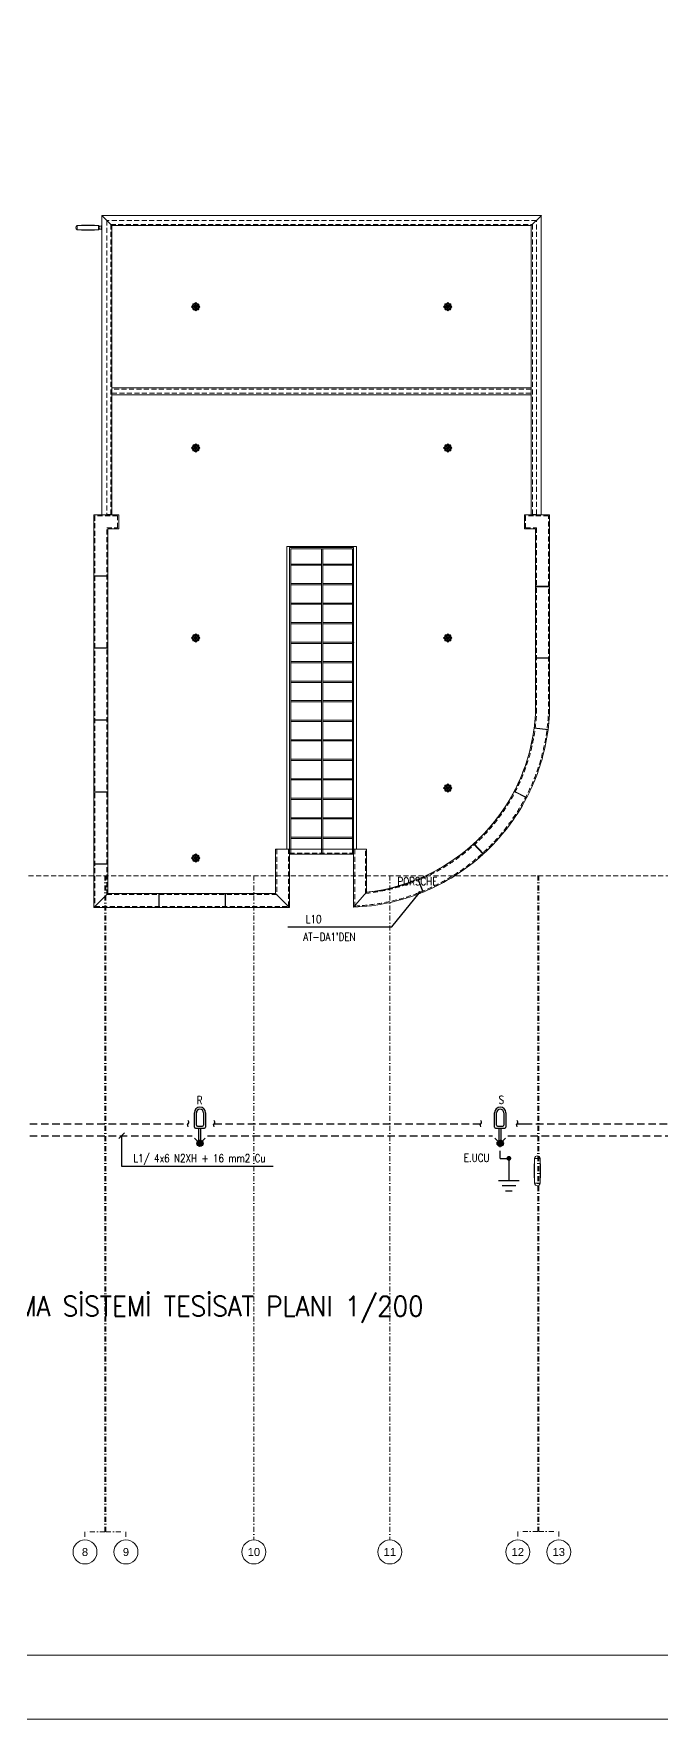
# Model space of a CAD drawing. Header units: metres. Extents: x -13316 to 152404, y -3899 to 30226.
# Drawn here: x 117318 to 120458, y -3899 to 4528 of the extents above; entities that cross this region are included whole.
import ezdxf
from ezdxf.enums import TextEntityAlignment as Align

# ---------------------------------------------------------------- set-up
doc = ezdxf.new("R2010")
doc.units = ezdxf.units.M
doc.header["$LTSCALE"] = 100
doc.header["$MEASUREMENT"] = 0
doc.header["$PDMODE"] = 1
for name, pattern in [('DASHDOT2', [0.5, 0.25, -0.125, 0, -0.125]), ('DOT2', [0.125, 0, -0.125]), ('HIDDEN', [0.375, 0.25, -0.125])]:
    doc.linetypes.add(name, pattern=pattern)
doc.layers.get('0').update_dxf_attribs({"color": 9, "lineweight": 9})
for name, color, linetype, lineweight in [('00', 9, 'Continuous', 9), ('06A', 9, 'Continuous', 9), ('06C', 9, 'Continuous', 9), ('06D', 9, 'Continuous', 9), ('20', 9, 'DOT2', 9), ('21', 9, 'Continuous', 9), ('24', 9, 'DASHDOT2', 9), ('40', 9, 'Continuous', 9), ('40A', 9, 'Continuous', 9), ('E-DATA BAGLATI UCU', 7, 'Continuous', 30), ('E-KABLO', 7, 'Continuous', 30), ('E-KOLON', 7, 'Continuous', 30), ('E-SOKAK AYDINLATMA ARMATÜRÜ', 7, 'Continuous', 30), ('E-YAZI', 7, 'Continuous', 30), ('GEB-BEZUG', 9, 'Continuous', 25)]:
    doc.layers.add(name, color=color, linetype=linetype, lineweight=lineweight)
doc.styles.add('Arial', font='arial.ttf', dxfattribs={"height": 2.5})
doc.styles.add('E-YAZI', font='txttw.shx')

# ---------------------------------------------------------------- blocks, each defined once
blk = doc.blocks.new('Einfügepunkt')
at = {"layer": 'GEB-BEZUG'}
for p, q in [((-1, -1), (1, 1)), ((-1, 1), (1, -1))]:
    blk.add_line(p, q, dxfattribs=at)
blk = doc.blocks.new('p-suzgec')
at = {"ltscale": 25}
for p, q in [((-21.1, 0), (-15.5, 5.7)), ((-15.5, -5.7), (-21.1, 0)), ((-15.5, 5.7), (-15.2, 5.9)), ((-15.5, -5.7), (-15.5, 5.7)), ((-13.2, 15), (-15.2, 13)), ((-15.2, 13), (-15.2, -13)), ((12.8, 15), (-13.2, 15)), ((-10.5, 1.2), (-3.4, 0.3)), ((-6.1, 15), (-5.9, 15.2)), ((-5.9, 12.3), (-6, 12.5)), ((-5.9, 15.2), (-0.2, 20.9)), ((-5.9, 15.2), (5.4, 15.2)), ((-5.8, 12), (-5.9, 12.3)), ((-5.1, 12.9), (-5, 12.7)), ((-5, 12.7), (-4.8, 12.4)), ((-3.3, 0.2), (-3.4, 0.3)), ((-0.2, 0), (-0.5, 0)), ((-0.2, 20.9), (5.4, 15.2)), ((-0.2, 0), (-0.2, 0.2)), ((-0.2, 0), (0, 0)), ((-0.2, 0), (-0.2, -0.2)), ((0.9, 10.2), (0, 3.1)), ((0, 3), (0, 3.1)), ((5.4, 15.2), (5.6, 15)), ((12.1, 5.6), (12.3, 5.7)), ((12.6, 4.8), (12.5, 4.7)), ((14.8, 13), (12.8, 15)), ((14.8, -13), (14.8, 13)), ((14.8, 5.9), (15, 5.7)), ((15, 5.7), (15, -5.7)), ((15, 5.7), (20.6, 0)), ((20.6, 0), (15, -5.7)), ((-15.2, -5.9), (-15.5, -5.7)), ((-15.2, -13), (-13.2, -15)), ((-13.2, -15), (12.8, -15)), ((-13.1, -4.8), (-13, -4.7)), ((-13, -4.7), (-12.6, -4.6)), ((-12.6, -5.6), (-12.8, -5.7)), ((-12.2, -5.5), (-12.6, -5.6)), ((-5.9, -15.2), (-6.1, -15)), ((5.4, -15.2), (-5.9, -15.2)), ((-0.2, -20.9), (-5.9, -15.2)), ((-1.4, -10.2), (-0.5, -3.1)), ((-0.5, -3), (-0.5, -3.1)), ((5.4, -15.2), (-0.2, -20.9)), ((2.8, -0.2), (2.9, -0.3)), ((10, -1.2), (2.9, -0.3)), ((4.5, -12.7), (4.3, -12.4)), ((4.6, -12.9), (4.5, -12.7)), ((5.3, -12), (5.4, -12.3)), ((5.4, -12.3), (5.5, -12.5)), ((5.6, -15), (5.4, -15.2)), ((12.8, -15), (14.8, -13)), ((15, -5.7), (14.8, -5.9))]:
    blk.add_line(p, q, dxfattribs=at)
for centre, radius in [((-17.9, 0), 0.4), ((-17.9, 0), 0.358), ((-0.2, 0), 14.3), ((-12.8, 12.5), 0.3), ((-0.2, 17.7), 0.4), ((-0.2, 17.7), 0.358), ((12.2, 12.5), 0.3), ((17.4, 0), 0.4), ((17.4, 0), 0.358), ((-12.8, -12.5), 0.3), ((-0.2, -17.7), 0.4), ((-0.2, -17.7), 0.358), ((12.2, -12.5), 0.3)]:
    blk.add_circle(centre, radius, dxfattribs=at)
for radius, start, end in [(13.5, 114.61472, 200.38528), (13.8, 110.41757, 114.58243), (13.7, 110.40845, 114.59155), (13.3, 110.33777, 114.66223), (13.2, 110.32919, 114.67081), (13.5, 24.61472, 110.38528), (13.6, 294.61472, 20.38528), (13.2, 20.32919, 24.67081), (13.3, 20.33777, 24.66223), (13.7, 20.40845, 24.59155), (13.8, 20.41757, 24.58243), (13.7, 200.40845, 204.59155), (13.8, 200.41757, 204.58243), (13.3, 200.33777, 204.66223), (13.2, 200.32919, 204.67081), (13.5, 204.61472, 290.38528), (13.2, 290.32919, 294.67081), (13.3, 290.33777, 294.66223), (13.7, 290.40845, 294.59155), (13.8, 290.41757, 294.58243)]:
    blk.add_arc((-0.2, 0), radius, start, end, dxfattribs=at)
for points, knots in [([(-10.5, -0.3), (-10.6, -0.3), (-10.7, -0.3), (-10.9, -0.2), (-11, -0.2), (-11.1, 0), (-11.2, 0.1), (-11.2, 0.3), (-11.2, 0.4), (-11.2, 0.6), (-11.2, 0.7), (-11.1, 0.9), (-11.1, 1), (-10.9, 1.1), (-10.8, 1.1), (-10.6, 1.2), (-10.5, 1.2), (-10.4, 1.2)], [2.169268, 2.169268, 2.169268, 2.169268, 2.468107, 2.468107, 2.768207, 2.768207, 3.065525, 3.065525, 3.362844, 3.362844, 3.660162, 3.660162, 3.95748, 3.95748, 4.257581, 4.257581, 4.55635, 4.55635, 4.55635, 4.55635]), ([(-7.7, 7), (-7.8, 7.1), (-7.8, 7.2), (-7.9, 7.4), (-7.9, 7.5), (-7.9, 7.7), (-7.9, 7.8), (-7.8, 8), (-7.8, 8), (-7.6, 8.2), (-7.5, 8.2), (-7.3, 8.3), (-7.2, 8.3), (-7, 8.3), (-6.9, 8.3), (-6.7, 8.2), (-6.6, 8.1), (-6.6, 8)], [2.169268, 2.169268, 2.169268, 2.169268, 2.468107, 2.468107, 2.768207, 2.768207, 3.065525, 3.065525, 3.362844, 3.362844, 3.660162, 3.660162, 3.95748, 3.95748, 4.257581, 4.257581, 4.55635, 4.55635, 4.55635, 4.55635]), ([(-3.5, 0.4), (-3.5, 0.4), (-3.5, 0.4), (-3.5, 0.4), (-3.4, 0.4), (-3.4, 0.4), (-3.4, 0.3), (-3.3, 0.3), (-3.3, 0.3), (-3.3, 0.3), (-3.3, 0.2), (-3.2, 0.2), (-3.2, 0.1), (-3.3, 0.1), (-3.3, 0), (-3.3, 0), (-3.3, -0.1), (-3.4, -0.1), (-3.4, -0.1), (-3.5, -0.1), (-3.5, -0.1), (-3.5, -0.1), (-3.5, -0.1)], [-0.0013985, -0.0013985, -0.0013985, -0.0013985, 0, 0, 0, 0.0909291, 0.0909291, 0.1818582, 0.1818582, 0.2711248, 0.2711248, 0.3603915, 0.3603915, 0.4496581, 0.4496581, 0.5389247, 0.5389247, 0.6298538, 0.6298538, 0.7207829, 0.7207829, 0.7401198, 0.7401198, 0.7401198, 0.7401198]), ([(-2.2, 2.6), (-2.2, 2.6), (-2.2, 2.6), (-2.2, 2.6), (-2.2, 2.5), (-2.2, 2.5), (-2.2, 2.4), (-2.2, 2.4), (-2.2, 2.3), (-2.2, 2.3), (-2.2, 2.3), (-2.3, 2.2), (-2.3, 2.2), (-2.3, 2.2), (-2.4, 2.2), (-2.4, 2.1), (-2.5, 2.1), (-2.5, 2.2), (-2.6, 2.2), (-2.6, 2.2), (-2.6, 2.2), (-2.6, 2.2), (-2.6, 2.2)], [-0.0013985, -0.0013985, -0.0013985, -0.0013985, 0, 0, 0, 0.0909291, 0.0909291, 0.1818582, 0.1818582, 0.2711248, 0.2711248, 0.3603915, 0.3603915, 0.4496581, 0.4496581, 0.5389247, 0.5389247, 0.6298538, 0.6298538, 0.7207829, 0.7207829, 0.7401198, 0.7401198, 0.7401198, 0.7401198]), ([(-0.6, 10.2), (-0.6, 10.3), (-0.5, 10.4), (-0.5, 10.6), (-0.4, 10.7), (-0.3, 10.8), (-0.2, 10.9), (0, 11), (0.1, 11), (0.3, 11), (0.4, 11), (0.6, 10.9), (0.7, 10.8), (0.8, 10.7), (0.9, 10.6), (0.9, 10.4), (1, 10.3), (0.9, 10.2)], [2.169268, 2.169268, 2.169268, 2.169268, 2.468107, 2.468107, 2.768207, 2.768207, 3.065525, 3.065525, 3.362844, 3.362844, 3.660162, 3.660162, 3.95748, 3.95748, 4.257581, 4.257581, 4.55635, 4.55635, 4.55635, 4.55635]), ([(0.1, 3.2), (0.1, 3.2), (0.1, 3.2), (0.1, 3.2), (0.1, 3.2), (0.1, 3.2), (0.1, 3.1), (0.1, 3.1), (0, 3), (0, 3), (-0.1, 3), (-0.1, 3), (-0.2, 3), (-0.2, 3), (-0.2, 3), (-0.3, 3), (-0.3, 3.1), (-0.3, 3.1), (-0.4, 3.2), (-0.4, 3.2), (-0.4, 3.2), (-0.4, 3.3), (-0.4, 3.3)], [-0.0013985, -0.0013985, -0.0013985, -0.0013985, 0, 0, 0, 0.0909291, 0.0909291, 0.1818582, 0.1818582, 0.2711248, 0.2711248, 0.3603915, 0.3603915, 0.4496581, 0.4496581, 0.5389247, 0.5389247, 0.6298538, 0.6298538, 0.7207829, 0.7207829, 0.7401198, 0.7401198, 0.7401198, 0.7401198]), ([(2.3, 2), (2.3, 2), (2.3, 2), (2.3, 2), (2.3, 2), (2.2, 2), (2.2, 1.9), (2.2, 1.9), (2.1, 1.9), (2.1, 2), (2, 2), (2, 2), (1.9, 2), (1.9, 2.1), (1.9, 2.1), (1.9, 2.2), (1.9, 2.2), (1.9, 2.3), (1.9, 2.3), (1.9, 2.3), (2, 2.4), (2, 2.4), (2, 2.4)], [-0.0013985, -0.0013985, -0.0013985, -0.0013985, 0, 0, 0, 0.0909291, 0.0909291, 0.1818582, 0.1818582, 0.2711248, 0.2711248, 0.3603915, 0.3603915, 0.4496581, 0.4496581, 0.5389247, 0.5389247, 0.6298538, 0.6298538, 0.7207829, 0.7207829, 0.7401198, 0.7401198, 0.7401198, 0.7401198]), ([(3, -0.4), (3, -0.4), (3, -0.4), (3, -0.4), (2.9, -0.4), (2.9, -0.4), (2.9, -0.3), (2.8, -0.3), (2.8, -0.3), (2.8, -0.3), (2.8, -0.2), (2.7, -0.2), (2.7, -0.1), (2.8, -0.1), (2.8, 0), (2.8, 0), (2.8, 0.1), (2.9, 0.1), (2.9, 0.1), (3, 0.1), (3, 0.1), (3, 0.1), (3, 0.1)], [-0.0013985, -0.0013985, -0.0013985, -0.0013985, 0, 0, 0, 0.0909291, 0.0909291, 0.1818582, 0.1818582, 0.2711248, 0.2711248, 0.3603915, 0.3603915, 0.4496581, 0.4496581, 0.5389247, 0.5389247, 0.6298538, 0.6298538, 0.7207829, 0.7207829, 0.7401198, 0.7401198, 0.7401198, 0.7401198]), ([(6.8, 7.4), (6.8, 7.5), (6.9, 7.6), (7.1, 7.7), (7.2, 7.7), (7.4, 7.7), (7.5, 7.7), (7.7, 7.6), (7.8, 7.5), (7.9, 7.4), (8, 7.3), (8.1, 7.1), (8.1, 7), (8, 6.8), (8, 6.7), (7.9, 6.5), (7.8, 6.4), (7.8, 6.3)], [2.169268, 2.169268, 2.169268, 2.169268, 2.468107, 2.468107, 2.768207, 2.768207, 3.065525, 3.065525, 3.362844, 3.362844, 3.660162, 3.660162, 3.95748, 3.95748, 4.257581, 4.257581, 4.55635, 4.55635, 4.55635, 4.55635]), ([(10, 0.3), (10.1, 0.3), (10.2, 0.3), (10.4, 0.2), (10.5, 0.2), (10.6, 0), (10.7, -0.1), (10.7, -0.3), (10.7, -0.4), (10.7, -0.6), (10.7, -0.7), (10.6, -0.9), (10.6, -1), (10.4, -1.1), (10.3, -1.1), (10.1, -1.2), (10, -1.2), (9.9, -1.2)], [2.169268, 2.169268, 2.169268, 2.169268, 2.468107, 2.468107, 2.768207, 2.768207, 3.065525, 3.065525, 3.362844, 3.362844, 3.660162, 3.660162, 3.95748, 3.95748, 4.257581, 4.257581, 4.55635, 4.55635, 4.55635, 4.55635]), ([(-7.3, -7.4), (-7.3, -7.5), (-7.4, -7.6), (-7.6, -7.7), (-7.7, -7.7), (-7.9, -7.7), (-8, -7.7), (-8.2, -7.6), (-8.3, -7.5), (-8.4, -7.4), (-8.5, -7.3), (-8.6, -7.1), (-8.6, -7), (-8.5, -6.8), (-8.5, -6.7), (-8.4, -6.5), (-8.3, -6.4), (-8.3, -6.3)], [2.169268, 2.169268, 2.169268, 2.169268, 2.468107, 2.468107, 2.768207, 2.768207, 3.065525, 3.065525, 3.362844, 3.362844, 3.660162, 3.660162, 3.95748, 3.95748, 4.257581, 4.257581, 4.55635, 4.55635, 4.55635, 4.55635]), ([(-2.8, -2), (-2.8, -2), (-2.8, -2), (-2.8, -2), (-2.8, -2), (-2.7, -2), (-2.7, -1.9), (-2.7, -1.9), (-2.6, -1.9), (-2.6, -2), (-2.5, -2), (-2.5, -2), (-2.4, -2), (-2.4, -2.1), (-2.4, -2.1), (-2.4, -2.2), (-2.4, -2.2), (-2.4, -2.3), (-2.4, -2.3), (-2.4, -2.3), (-2.5, -2.4), (-2.5, -2.4), (-2.5, -2.4)], [-0.0013985, -0.0013985, -0.0013985, -0.0013985, 0, 0, 0, 0.0909291, 0.0909291, 0.1818582, 0.1818582, 0.2711248, 0.2711248, 0.3603915, 0.3603915, 0.4496581, 0.4496581, 0.5389247, 0.5389247, 0.6298538, 0.6298538, 0.7207829, 0.7207829, 0.7401198, 0.7401198, 0.7401198, 0.7401198]), ([(0.1, -10.2), (0.1, -10.3), (0, -10.4), (0, -10.6), (-0.1, -10.7), (-0.2, -10.8), (-0.3, -10.9), (-0.5, -11), (-0.6, -11), (-0.8, -11), (-0.9, -11), (-1.1, -10.9), (-1.2, -10.8), (-1.3, -10.7), (-1.4, -10.6), (-1.4, -10.4), (-1.5, -10.3), (-1.4, -10.2)], [2.169268, 2.169268, 2.169268, 2.169268, 2.468107, 2.468107, 2.768207, 2.768207, 3.065525, 3.065525, 3.362844, 3.362844, 3.660162, 3.660162, 3.95748, 3.95748, 4.257581, 4.257581, 4.55635, 4.55635, 4.55635, 4.55635]), ([(-0.6, -3.2), (-0.6, -3.2), (-0.6, -3.2), (-0.6, -3.2), (-0.6, -3.2), (-0.6, -3.2), (-0.6, -3.1), (-0.6, -3.1), (-0.5, -3), (-0.5, -3), (-0.4, -3), (-0.4, -3), (-0.4, -3), (-0.3, -3), (-0.3, -3), (-0.2, -3), (-0.2, -3.1), (-0.2, -3.1), (-0.2, -3.2), (-0.1, -3.2), (-0.1, -3.2), (-0.1, -3.3), (-0.1, -3.3)], [-0.0013985, -0.0013985, -0.0013985, -0.0013985, 0, 0, 0, 0.0909291, 0.0909291, 0.1818582, 0.1818582, 0.2711248, 0.2711248, 0.3603915, 0.3603915, 0.4496581, 0.4496581, 0.5389247, 0.5389247, 0.6298538, 0.6298538, 0.7207829, 0.7207829, 0.7401198, 0.7401198, 0.7401198, 0.7401198]), ([(1.7, -2.6), (1.7, -2.6), (1.7, -2.6), (1.7, -2.6), (1.7, -2.5), (1.7, -2.5), (1.7, -2.4), (1.7, -2.4), (1.7, -2.3), (1.7, -2.3), (1.7, -2.3), (1.8, -2.2), (1.8, -2.2), (1.8, -2.2), (1.9, -2.2), (1.9, -2.1), (2, -2.1), (2, -2.2), (2.1, -2.2), (2.1, -2.2), (2.1, -2.2), (2.1, -2.2), (2.1, -2.2)], [-0.0013985, -0.0013985, -0.0013985, -0.0013985, 0, 0, 0, 0.0909291, 0.0909291, 0.1818582, 0.1818582, 0.2711248, 0.2711248, 0.3603915, 0.3603915, 0.4496581, 0.4496581, 0.5389247, 0.5389247, 0.6298538, 0.6298538, 0.7207829, 0.7207829, 0.7401198, 0.7401198, 0.7401198, 0.7401198]), ([(7.2, -7), (7.3, -7.1), (7.3, -7.2), (7.4, -7.4), (7.4, -7.5), (7.4, -7.7), (7.4, -7.8), (7.3, -8), (7.3, -8), (7.1, -8.2), (7, -8.2), (6.8, -8.3), (6.7, -8.3), (6.5, -8.3), (6.4, -8.3), (6.2, -8.2), (6.1, -8.1), (6.1, -8)], [2.169268, 2.169268, 2.169268, 2.169268, 2.468107, 2.468107, 2.768207, 2.768207, 3.065525, 3.065525, 3.362844, 3.362844, 3.660162, 3.660162, 3.95748, 3.95748, 4.257581, 4.257581, 4.55635, 4.55635, 4.55635, 4.55635])]:
    blk.add_open_spline(points, degree=3, knots=knots, dxfattribs=at)
for points, weights in [([(-10.4, 1.2), (-5.1, 0.6), (-3.5, 0.4)], [1.04357122072, 1.19470433147, 1]), ([(-2.6, 2.2), (-3.9, 3.4), (-7.7, 7)], [1, 1.19289012244, 1.04336959178]), ([(-6.6, 8), (-3.3, 3.9), (-2.2, 2.6)], [1.04357122128, 1.19470433435, 1]), ([(-0.4, 3.3), (-0.4, 4.9), (-0.6, 10.2)], [1, 1.1928901223, 1.04336959175]), ([(0.9, 10.2), (0.3, 4.9), (0.1, 3.2)], [1.04357122043, 1.19470432993, 1]), ([(2, 2.4), (3.1, 3.6), (6.8, 7.4)], [1, 1.19289012017, 1.04336959134]), ([(7.8, 6.3), (3.6, 3), (2.3, 2)], [1.04357122006, 1.19470432802, 1]), ([(11.7, 5.5), (11.9, 5.6), (12.1, 5.6)], [1.02554744525, 1.0127799804, 1]), ([(12.5, 4.7), (12.3, 4.7), (12.1, 4.6)], [1, 1.0127799804, 1.02554744526]), ([(-3.5, -0.1), (-5.2, -0.2), (-10.5, -0.3)], [1, 1.19289012449, 1.04336959218]), ([(-8.3, -6.3), (-4.1, -3), (-2.8, -2)], [1.04357122094, 1.1947043326, 1]), ([(-2.5, -2.4), (-3.6, -3.6), (-7.3, -7.4)], [1, 1.19289012327, 1.04336959194]), ([(-1.4, -10.2), (-0.8, -4.9), (-0.6, -3.2)], [1.04357122103, 1.19470433305, 1]), ([(-0.1, -3.3), (-0.1, -4.9), (0.1, -10.2)], [1, 1.19289011339, 1.04336959002]), ([(6.1, -8), (2.8, -3.9), (1.7, -2.6)], [1.04357121982, 1.19470432681, 1]), ([(2.1, -2.2), (3.4, -3.4), (7.2, -7)], [1, 1.19289011781, 1.04336959088])]:
    blk.add_rational_spline(points, weights, degree=2, dxfattribs=at)
for points, weights, knots in [([(3, 0.1), (3.5, 0.1), (6, 0.2), (10, 0.3)], [4.14064799907, 3.56700040162, 2.15953650571, 1.32480586323], [27.48414514, 27.48414514, 27.48414514, 27.50397367, 27.53272487, 27.53272487, 27.53272487]), ([(9.9, -1.2), (7.9, -1), (4.7, -0.6), (3.3, -0.4), (3, -0.4)], [1.32476723726, 1.64485472039, 2.71311941379, 3.81141839734, 4.16242382948], [0.00590224, 0.00590224, 0.00590224, 0.01753913, 0.04477222, 0.05758123, 0.05758123, 0.05758123])]:
    blk.add_rational_spline(points, weights, degree=2, knots=knots, dxfattribs=at)
at = {"ltscale": 25, "xscale": 0.1, "yscale": 0.1, "zscale": 0.1}
blk.add_blockref('Einfügepunkt', (-0.2, 0), dxfattribs=at)
blk = doc.blocks.new('g-prs-logo-yan')
for points in [[(17, 11), (123, 11), (123, -11), (17, -11), (17, 11)], [(127, 8), (138, 8)], [(138, 11), (140, 11)], [(138, 11), (138, -11)], [(140, 11), (140, -11)], [(127, -8), (138, -8)], [(138, -11), (140, -11)]]:
    blk.add_lwpolyline(points)
for centre, radius, start, end in [((22.1, 0), 12.1, 115.05762, 244.94238), ((70, -451), 464, 84.67821, 95.32179), ((117.9, 0), 12.1, 295.05762, 64.94238), ((70, 451), 464, 264.67821, 275.32179)]:
    blk.add_arc(centre, radius, start, end)
blk = doc.blocks.new('p-cati_porsche')
blk.add_line((1886.7, -3112.8), (1888.1, -3111.4))
for points in [[(2062, -2879), (2124.6, -2910.5)], [(2063, -2877.3), (2125.5, -2908.7)]]:
    blk.add_lwpolyline(points)
at = {"layer": '06A'}
for points in [[(2199, 0), (0, 0), (0, -1496.2), (-41, -1496.2), (-41, -1801.5)], [(0, 0), (50, -50)], [(2148, -50), (2199, 1)], [(2237, -1855.4), (2237, -1853.4), (2239, -1853.4), (2239, -1496.2), (2198, -1496.2), (2198, 1)], [(2148, -1496.2), (2148, -50), (50, -50), (50, -1496.2)], [(29, -1801.5), (29, -1566.2), (84, -1566.2), (84, -1496.2), (-1, -1496.2)], [(2199, -1496.2), (2114, -1496.2), (2114, -1566.2), (2169, -1566.2), (2169, -1853.4), (2239, -1853.4)], [(1098.5, -3168.3), (1098.5, -1665.5)], [(1104.5, -3168.3), (1104.5, -1665.5)], [(-41, -1801.5), (29, -1801.5)], [(-41, -1801.5), (-39, -1801.5), (-39, -1803.5), (-41, -1803.5)], [(-41, -1803.5), (-41, -2161.5)], [(-41, -1803.5), (29, -1803.5)], [(29, -1801.5), (27, -1801.5), (27, -1803.5), (29, -1803.5)], [(29, -1803.5), (29, -2161.5)], [(2169, -1853.4), (2171, -1853.4), (2171, -1855.4)], [(2239, -2211.2), (2169, -2211.2), (2169, -1855.4), (2194, -1855.4)], [(2194, -1855.4), (2239, -1855.4)], [(2239, -2211.2), (2239, -1933.3), (2239, -1855.4)], [(-41, -2161.5), (29, -2161.5)], [(-41, -2161.5), (-39, -2161.5), (-39, -2163.5), (-41, -2163.5)], [(-41, -2163.5), (-41, -2521.5)], [(-41, -2163.5), (29, -2163.5)], [(29, -2161.5), (27, -2161.5), (27, -2163.5), (29, -2163.5)], [(29, -2163.5), (29, -2521.5)], [(2169, -2211.2), (2171, -2211.2), (2171, -2213.2)], [(2239, -2490.7), (2239, -2269.5), (2239, -2213.2), (2169, -2213.2), (2169, -2490), (2169, -2490), (2169, -2490)], [(2239, -2211.2), (2237, -2211.2), (2237, -2213.2)], [(-41, -2521.5), (29, -2521.5)], [(-41, -2521.5), (-39, -2521.5), (-39, -2523.5), (-41, -2523.5)], [(-41, -2523.5), (-41, -2881.5)], [(-41, -2523.5), (29, -2523.5)], [(29, -2521.5), (27, -2521.5), (27, -2523.5), (29, -2523.5)], [(29, -2523.5), (29, -2881.5)], [(2239, -2490.7), (2239, -2490.7)], [(2162.2, -2563.2), (2231.7, -2570.8)], [(2232, -2568.8), (2162.4, -2561.2)], [(2164.4, -2561.4), (2164.1, -2563.4)], [(2230, -2568.6), (2229.7, -2570.6)], [(-41, -2881.5), (29, -2881.5)], [(-41, -2881.5), (-39, -2881.5), (-39, -2883.5), (-41, -2883.5)], [(-41, -2883.5), (-41, -3241.5)], [(-41, -2883.5), (29, -2883.5)], [(29, -2881.5), (27, -2881.5), (27, -2883.5), (29, -2883.5)], [(29, -2883.5), (29, -3241.5)], [(2124.6, -2910.5), (2062, -2879)], [(2063, -2877.3), (2125.5, -2908.7)], [(2064.7, -2878.2), (2063.8, -2879.9)], [(2123.7, -2907.8), (2122.8, -2909.6)], [(617.9, -3459.5), (939, -3459.5), (939, -3440.6), (939, -3168.3), (869, -3168.3), (869, -3389.5), (617.9, -3389.5)], [(1862.5, -3141.3), (1861, -3142.7)], [(1907.3, -3189.7), (1905.9, -3191.1)], [(-41, -3241.5), (29, -3241.5)], [(-41, -3241.5), (-39, -3241.5), (-39, -3243.5), (-41, -3243.5)], [(-41, -3243.5), (-41, -3459.5), (285, -3459.5)], [(-41, -3243.5), (29, -3243.5)], [(29, -3241.5), (27, -3241.5), (27, -3243.5), (29, -3243.5)], [(29, -3243.5), (29, -3389.5), (285, -3389.5)], [(1579.6, -3318), (1606.1, -3382.7)], [(1582.2, -3319.1), (1580.4, -3319.8)], [(29, -3389.5), (-41, -3459.5)], [(285, -3459.5), (285, -3389.5)], [(285, -3389.5), (285, -3391.5), (287, -3391.5)], [(287, -3459.5), (287, -3389.5)], [(287, -3389.5), (615.9, -3389.5)], [(615.9, -3459.5), (615.9, -3389.5)], [(615.9, -3389.5), (615.9, -3391.5), (617.9, -3391.5)], [(615.9, -3459.5), (615.9, -3414.5)], [(617.9, -3459.5), (617.9, -3389.5)], [(617.9, -3459.5), (617.9, -3414.5)], [(869, -3389.5), (939, -3459.5)], [(1324.1, -3382.8), (1259, -3457.8)], [(1607.2, -3380.1), (1605.4, -3380.9)], [(285, -3459.5), (285, -3457.5), (287, -3457.5)], [(287, -3459.5), (615.9, -3459.5)], [(615.9, -3459.5), (615.9, -3457.5), (617.9, -3457.5)]]:
    blk.add_lwpolyline(points, dxfattribs=at)
for points in [[(50, -896.5), (2148, -896.5), (2148, -861.5), (50, -861.5)], [(1259, -3168.3), (1273, -3168.3), (1273, -1654.5), (925, -1654.5), (925, -3168.3), (939, -3168.3), (939, -1659.5), (1259, -1659.5)], [(939, -3193.2), (1259, -3193.2), (1259, -3168.3), (939, -3168.3)]]:
    blk.add_lwpolyline(points, close=True, dxfattribs=at)
for points in [[(2239, -2490.7, -0.019527), (2232, -2568.8)], [(2231.7, -2570.8, -0.073609), (2150.1, -2858)], [(2063, -2877.3, 0.014029), (2086.3, -2829.3)], [(2150.1, -2858, -0.013797), (2125.5, -2908.7, -0.013797)], [(2124.6, -2910.5, -0.087487), (1908.7, -3191.2), (1861.1, -3139.9, 0.087306), (2062, -2879, 0.076913)], [(1608, -3382), (1581.4, -3317.2, 0.087252), (1859.6, -3141.2), (1907.2, -3192.6, -0.087466), (1608, -3382)], [(1937.4, -3163.9, -0.004934), (1923, -3177.9)]]:
    blk.add_lwpolyline(points, format="xyb", dxfattribs=at)
for points in [[(1324.1, -3170.8), (1324.1, -3382.8, 0.08921), (1579.6, -3318), (1606.1, -3382.7, -0.087722), (1259, -3457.8), (1259, -3168.3), (1324.1, -3168.3)], [(1608, -3382), (1581.4, -3317.2, 0.087252), (1859.6, -3141.2), (1907.2, -3192.6, -0.087466)]]:
    blk.add_lwpolyline(points, format="xyb", close=True, dxfattribs=at)
for start, end in [(352.58035, 356.89192), (335.70793, 352.4597)]:
    blk.add_arc((1220.4, -2438.5), 950, start, end, dxfattribs=at)
at = {"layer": '06C'}
blk.add_lwpolyline([(939, -3193.2), (939, -1659.5), (1259, -1659.5), (1259, -3193.2)], close=True, dxfattribs=at)
blk.add_lwpolyline([(1259, -2134.7), (1261, -2134.7), (1261, -2136.7), (1259, -2136.7)], dxfattribs=at)
at = {"layer": '06D'}
for points in [[(945, -3168.3), (945, -1665.5), (1253, -1665.5), (1253, -3168.3)], [(1253, -2134.7), (1253, -1665.5), (945, -1665.5), (945, -2134.7)], [(1098.5, -1742.5), (945, -1742.5)], [(1098.5, -1748.5), (945, -1748.5)], [(1253, -1742.5), (1104.5, -1742.5)], [(1253, -1748.5), (1104.5, -1748.5)], [(1098.5, -1840.1), (945, -1840.1)], [(1098.5, -1846.1), (945, -1846.1)], [(1253, -1840.1), (1104.5, -1840.1)], [(1253, -1846.1), (1104.5, -1846.1)], [(1098.5, -1937.6), (945, -1937.6)], [(1253, -1937.6), (1104.5, -1937.6)], [(1098.5, -1943.6), (945, -1943.6)], [(1253, -1943.6), (1104.5, -1943.6)], [(1098.5, -2035.1), (945, -2035.1)], [(1098.5, -2041.1), (945, -2041.1)], [(1253, -2035.1), (1104.5, -2035.1)], [(1253, -2041.1), (1104.5, -2041.1)], [(1098.5, -2132.7), (945, -2132.7)], [(1098.5, -2138.7), (945, -2138.7)], [(1253, -2132.7), (1104.5, -2132.7)], [(1253, -2138.7), (1104.5, -2138.7)], [(1098.5, -2230.2), (945, -2230.2)], [(1098.5, -2236.2), (945, -2236.2)], [(1253, -2230.2), (1104.5, -2230.2)], [(1253, -2236.2), (1104.5, -2236.2)], [(1098.5, -2327.7), (945, -2327.7)], [(1098.5, -2333.7), (945, -2333.7)], [(1253, -2327.7), (1104.5, -2327.7)], [(1253, -2333.7), (1104.5, -2333.7)], [(1098.5, -2425.3), (945, -2425.3)], [(1098.5, -2431.3), (945, -2431.3)], [(1253, -2425.3), (1104.5, -2425.3)], [(1253, -2431.3), (1104.5, -2431.3)], [(1098.5, -2522.8), (945, -2522.8)], [(1253, -2522.8), (1104.5, -2522.8)], [(1098.5, -2528.8), (945, -2528.8)], [(1253, -2528.8), (1104.5, -2528.8)], [(1098.5, -2620.3), (945, -2620.3)], [(1098.5, -2626.3), (945, -2626.3)], [(1253, -2620.3), (1104.5, -2620.3)], [(1253, -2626.3), (1104.5, -2626.3)], [(1098.5, -2717.9), (945, -2717.9)], [(1098.5, -2723.9), (945, -2723.9)], [(1253, -2717.9), (1104.5, -2717.9)], [(1253, -2723.9), (1104.5, -2723.9)], [(1098.5, -2815.4), (945, -2815.4)], [(1098.5, -2821.4), (945, -2821.4)], [(1253, -2815.4), (1104.5, -2815.4)], [(1253, -2821.4), (1104.5, -2821.4)], [(1098.5, -2912.9), (945, -2912.9)], [(1098.5, -2918.9), (945, -2918.9)], [(1253, -2912.9), (1104.5, -2912.9)], [(1253, -2918.9), (1104.5, -2918.9)], [(1098.5, -3010.5), (945, -3010.5)], [(1098.5, -3016.5), (945, -3016.5)], [(1253, -3010.5), (1104.5, -3010.5)], [(1253, -3016.5), (1104.5, -3016.5)], [(1098.5, -3108), (945, -3108)], [(1098.5, -3114), (945, -3114)], [(1253, -3108), (1104.5, -3108)], [(1253, -3114), (1104.5, -3114)]]:
    blk.add_lwpolyline(points, dxfattribs=at)
at = {"layer": '20', "linetype": 'HIDDEN'}
for points in [[(2174, -1494.2), (2174, -24), (24.4, -24), (24, -1494.2), (44, -1494.2), (44, -44), (2154, -44), (2154, -1494.2), (2174, -1494.2)], [(2148, -867.5), (50, -867.5), (50, -887.5), (696.2, -887.5), (696.2, -887.5), (696.2, -887.5), (696.2, -887.5), (2148, -887.5)], [(874.5, -3168.3), (874.5, -3394.7), (23.8, -3394.7), (23.8, -1560.7), (78.5, -1560.7), (78.5, -1501), (-35.6, -1501), (-35.6, -3454.1), (933.6, -3454.1), (933.6, -3168.3)], [(939, -3187.2), (1259, -3187.2)], [(945, -3168.3), (945, -3187.2)], [(1098.5, -3168.3), (1098.5, -3187.2)], [(1104.5, -3168.3), (1104.5, -3187.2)], [(1253, -3168.3), (1253, -3187.2)]]:
    blk.add_lwpolyline(points, dxfattribs=at)
for points in [[(2233.6, -2492), (2233.6, -1501), (2119.5, -1501), (2119.5, -1560.7), (2174.2, -1560.7), (2174.2, -2489.5, -0.369376), (1318.9, -3388.7), (1318.9, -3168.3)], [(1264.5, -3168.3), (1264.5, -3452.3, 0.386567), (2233.6, -2490)]]:
    blk.add_lwpolyline(points, format="xyb", dxfattribs=at)
at = {"layer": '40'}
blk.add_lwpolyline([(50, -861.5), (2148, -861.5), (2148, -50), (50, -50)], close=True, dxfattribs=at)
blk.add_lwpolyline([(29, -1566.2), (29, -3389.5), (869, -3389.5), (869, -3168.3), (925, -3168.3), (925, -1654.5), (1273, -1654.5), (1273, -3168.3), (1324.1, -3168.3), (1324.1, -3382.8, 0.345269), (2162.2, -2563.2, 0.019153), (2169, -2490), (2169, -1566.2), (2114, -1566.2), (2114, -1496.2), (2148, -1496.2), (2148, -896.5), (50, -896.5), (50, -1496.2), (84, -1496.2), (84, -1566.2)], format="xyb", close=True, dxfattribs=at)
at = {"layer": '06D'}
for name, p in [('g-prs-logo-yan', (-140, -60.7)), ('p-suzgec', (469.2, -455.7)), ('p-suzgec', (1730.5, -455.7)), ('p-suzgec', (469.2, -1162)), ('p-suzgec', (1730.5, -1162)), ('p-suzgec', (469.2, -2112)), ('p-suzgec', (1730.5, -2112)), ('p-suzgec', (1730.5, -2862)), ('p-suzgec', (469.2, -3212))]:
    blk.add_blockref(name, p, dxfattribs=at)
blk = doc.blocks.new('pilon-porsche')
at = {"layer": '06C'}
for points in [[(0, 11), (98, 11, -1), (98, -11), (0, -11, -1), (0, 11)], [(94.5, 11, 0.043956), (3.5, 11, -0.043956)], [(94.5, -11, -0.043956), (3.5, -11, 0.043956)]]:
    blk.add_lwpolyline(points, format="xyb", dxfattribs=at)
blk.add_lwpolyline([(0, 11), (98, 11)], dxfattribs=at)
blk.add_lwpolyline([(0, -11), (0, 11), (98, 11), (98, -11)], close=True, dxfattribs=at)
blk = doc.blocks.new('0_aks')
at = {"linetype": 'Continuous'}
blk.add_circle((0, 0), 3, dxfattribs=at)
at = {"style": 'Arial'}
blk.add_attdef('AKS', text='', height=2, dxfattribs=at).set_placement((0, 0), align=Align.MIDDLE_CENTER)
blk = doc.blocks.new('p-akslar_yeni')
at = {"layer": '24'}
for points in [[(11770, -8575), (11770, -11857.2)], [(11775, -8575), (11775, -11857.2)], [(12515, -8575), (12515, -11897.2)], [(13195, -8575), (13195, -11897.2)], [(13935, -8575), (13935, -11854.6), (13835, -11854.6), (13835, -11897.2)], [(13940, -8575), (13940, -11854.6), (14040, -11854.6), (14040, -11897.2)], [(11770, -11857.2), (11670, -11857.2), (11670, -11897.2)], [(11775, -11857.2), (11875, -11857.2), (11875, -11897.2)]]:
    blk.add_lwpolyline(points, dxfattribs=at)
at = {"layer": '21', "xscale": 20, "yscale": 20, "zscale": 20}
for p, values in [((11670, -11957.2), {'AKS': '8'}), ((11875, -11957.2), {'AKS': '9'}), ((12515, -11957.2), {'AKS': '10'}), ((13195, -11957.2), {'AKS': '11'}), ((13835, -11957.2), {'AKS': '12'}), ((14040, -11957.2), {'AKS': '13'})]:
    blk.add_blockref('0_aks', p, dxfattribs=at).add_auto_attribs(values)
blk = doc.blocks.new('SOKAK AYDINLATMA ARMATÜRÜ')
at = {"layer": 'E-SOKAK AYDINLATMA ARMATÜRÜ', "color": 4}
for p, q in [((-28, 81.2), (-28, 152.8)), ((-18, 91.2), (-18, 152.8)), ((-13, 86.2), (13, 86.2)), ((18, 152.8), (18, 91.2)), ((28, 152.8), (28, 81.2)), ((-23, 76.2), (23, 76.2)), ((-5, 0), (-5, 76.2)), ((5, 0), (5, 76.2))]:
    blk.add_line(p, q, dxfattribs=at)
at = {"layer": 'E-SOKAK AYDINLATMA ARMATÜRÜ', "color": 4, "const_width": 15.7}
blk.add_lwpolyline([(0, -7.9, 1), (0, 7.9, 1)], format="xyb", close=True, dxfattribs=at)
at = {"layer": 'E-SOKAK AYDINLATMA ARMATÜRÜ', "color": 4}
blk.add_circle((0, 0), 15.7, dxfattribs=at)
for centre, radius, start, end in [((0, 152.8), 28, 0, 180), ((0, 152.8), 18, 0, 180), ((-13, 91.2), 5, 180, 270), ((13, 91.2), 5, 270, 0), ((-23, 81.2), 5, 180, 270), ((23, 81.2), 5, 270, 0)]:
    blk.add_arc(centre, radius, start, end, dxfattribs=at)
blk = doc.blocks.new('10_DATA BAGLATI UCU 08')
at = {"layer": 'E-DATA BAGLATI UCU', "color": 4}
blk.add_line((0, 51), (0, 0), dxfattribs=at)
at = {"layer": 'E-DATA BAGLATI UCU', "color": 4, "const_width": 12}
blk.add_lwpolyline([(-6, 51, 1), (6, 51, 1)], format="xyb", close=True, dxfattribs=at)
blk = doc.blocks.new('E-TOPRAKLAMA ÇUBUĞU')
at = {"layer": 'E-KOLON', "color": 4}
for p, q in [((0, 0), (0, -61.6)), ((51.2, -61.6), (-51.2, -61.6)), ((34.1, -87.2), (-34.1, -87.2)), ((17.1, -112.8), (-17.1, -112.8))]:
    blk.add_line(p, q, dxfattribs=at)

msp = doc.modelspace()

# ---------------------------------------------------------------- linework, layer by layer
for p in [(119451.52, 991.79), (119388.94, 844.17), (119312.8, 703.06), (119223.79, 569.71), (119122.68, 445.27), (119010.35, 330.86), (118887.81, 227.46), (118756.12, 136), (118616.44, 57.28)]:
    msp.add_point(p)
at = {"layer": '00'}
for p in [(117706.67, 2750), (118073.33, 2750)]:
    msp.add_point(p, dxfattribs=at)
at = {"layer": '20', "linetype": 'HIDDEN'}
msp.add_lwpolyline([(124742.65, 318.68), (112317.65, 318.68)], dxfattribs=at)
at = {"layer": '40A'}
for points in [[(102479.28, 12921.44), (102479.28, -3898.56), (130459.28, -3898.56), (130459.28, 12921.44)], [(128299.52, -3578.56), (128299.52, 12601.44), (102799.28, 12601.44), (102799.28, -3578.56)]]:
    msp.add_lwpolyline(points, close=True, dxfattribs=at)
at = {"layer": 'E-KABLO', "color": 0, "linetype": 'Continuous'}
for p, q in [((119109.2, 62.82), (119246.39, 231.76)), ((118589.15, 62.82), (119109.2, 62.82)), ((117757.8, -1132.6), (118515.87, -1132.6))]:
    msp.add_line(p, q, dxfattribs=at)
at = {"layer": 'E-KABLO', "color": 4, "linetype": 'HIDDEN', "ltscale": 1.5}
for p, q in [((116848.93, -920.99), (118091.42, -920.99)), ((118221.29, -920.99), (119555.55, -920.99)), ((119736.95, -920.99), (119775.95, -920.99)), ((119774.38, -920.99), (121081.44, -920.99)), ((119652.11, -1094.18), (119652.11, -1019.12)), ((119652.11, -1094.18), (119695.49, -1094.18))]:
    msp.add_line(p, q, dxfattribs=at)
at = {"layer": 'E-KABLO', "color": 6, "linetype": 'HIDDEN', "ltscale": 1.5}
for p, q in [((116848.93, -980.99), (118111.89, -980.99)), ((118150.05, -1019.12), (118111.89, -980.99)), ((118150.05, -1019.12), (118188.21, -980.99)), ((118188.21, -980.99), (119613.95, -980.99)), ((119652.11, -1019.12), (119613.95, -980.99)), ((119652.11, -1019.12), (119690.27, -980.99)), ((119690.27, -980.99), (121123.65, -980.99))]:
    msp.add_line(p, q, dxfattribs=at)
at = {"layer": 'E-KABLO', "color": 7, "linetype": 'Continuous'}
for p, q in [((117743.66, -995.13), (117771.94, -966.85)), ((117757.8, -980.99), (117757.8, -1132.6))]:
    msp.add_line(p, q, dxfattribs=at)
at = {"layer": 'E-KABLO', "color": 4, "linetype": 'Continuous', "const_width": 7.2}
msp.add_lwpolyline([(119252.26, 234.55, 1), (119245.06, 234.55, 1)], format="xyb", close=True, dxfattribs=at)
at = {"layer": 'E-KABLO', "color": 3}
for points in [[(118091.49, -936.2), (118088.48, -925.53), (118094.35, -916.45), (118091.35, -905.78)], [(118221.36, -936.2), (118218.35, -925.53), (118224.22, -916.45), (118221.21, -905.78)], [(119555.62, -936.2), (119552.62, -925.53), (119558.48, -916.45), (119555.48, -905.78)], [(119737.02, -936.2), (119734.02, -925.53), (119739.88, -916.45), (119736.88, -905.78)]]:
    msp.add_spline(points, degree=3, dxfattribs=at)

# ---------------------------------------------------------------- block references
at = {"xscale": 1.25, "yscale": 1.25, "zscale": 1.25, "rotation": 89.99999999989191}
msp.add_blockref('pilon-porsche', (119837.65, -1218), dxfattribs=at)
at = {"layer": '06D'}
msp.add_blockref('p-cati_porsche', (117659.64, 3619.18), dxfattribs=at)
at = {"layer": '24'}
msp.add_blockref('p-akslar_yeni', (105905, 8895), dxfattribs=at)
at = {"layer": 'E-DATA BAGLATI UCU', "color": 3}
msp.add_blockref('10_DATA BAGLATI UCU 08', (119695.49, -1145.16), dxfattribs=at)
at = {"layer": 'E-KABLO', "color": 6}
for p in [(118150.05, -1019.12), (119652.11, -1019.12)]:
    msp.add_blockref('SOKAK AYDINLATMA ARMATÜRÜ', p, dxfattribs=at)
at = {"layer": 'E-KOLON', "color": 6}
msp.add_blockref('E-TOPRAKLAMA ÇUBUĞU', (119695.49, -1145.16), dxfattribs=at)

# ---------------------------------------------------------------- texts
at = {"layer": 'E-KABLO', "color": 3, "linetype": 'Continuous', "style": 'E-YAZI', "width": 0.8}
for s, p in [('PORSCHE', (119238.03, 290.69)), ('L10', (118719.01, 101.76)), ("AT-DA1'DEN", (118797.68, 12.62)), ('R', (118148.26, -803.86)), ('S', (119657.93, -801.7)), ('L1/ 4x6 N2XH + 16 mm2 Cu', (118148.04, -1093.67))]:
    msp.add_text(s, height=40, dxfattribs=at).set_placement(p, align=Align.MIDDLE_CENTER)
at = {"layer": 'E-YAZI', "color": 3, "style": 'E-YAZI', "width": 0.8}
msp.add_text('E.UCU', height=40, dxfattribs=at).set_placement((119469.5, -1111.65))
at = {"layer": 'E-YAZI', "color": 4, "style": 'E-YAZI', "width": 0.9}
msp.add_text('ZEMİN KAT AYDINLATMA SİSTEMİ TESİSAT PLANI 1/200', height=100, dxfattribs=at).set_placement((116012.98, -1883.59))

doc.saveas('drawing.dxf')
